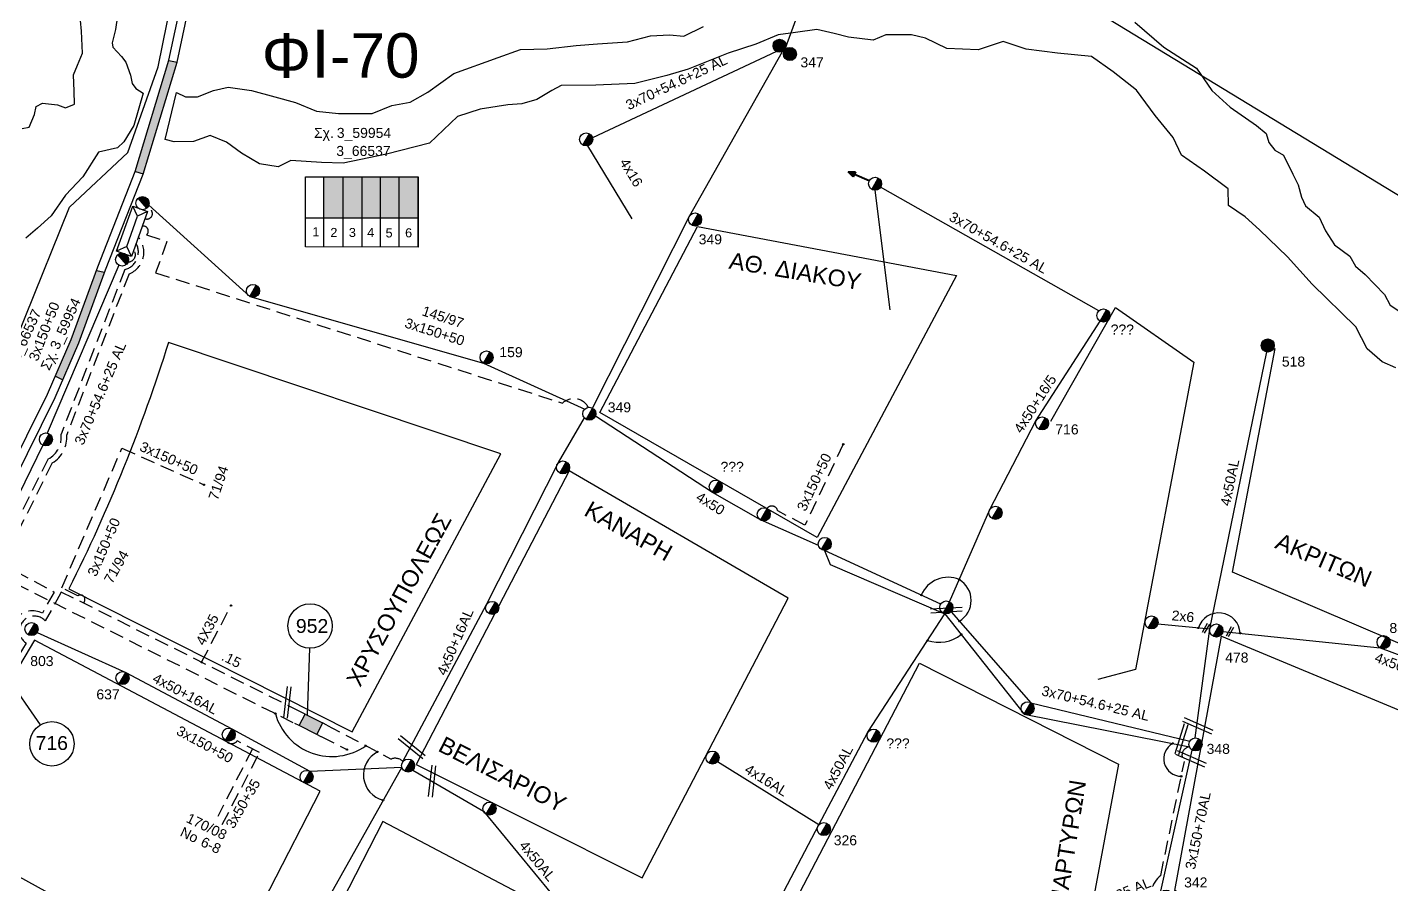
# Model space of a CAD drawing. Header units: millimetres. Extents: x 1421 to 7616, y 908 to 2861.
# Drawn here: x 7009.7 to 7255.4, y 2014.8 to 2169.3 of the extents above; entities that cross this region are included whole.
import ezdxf
from ezdxf.enums import TextEntityAlignment as Align
from ezdxf.lldxf.tags import DXFTag

# ---------------------------------------------------------------- set-up
doc = ezdxf.new("R2010")
doc.units = ezdxf.units.MM
doc.linetypes.add('DASHED', pattern=[19.05, 12.7, -6.35])
for name, color, linetype, lineweight in [('2x6', 7, 'SYN_LINE', 30), ('3x150+50', 7, 'Continuous', 30), ('3x150+50 XLPE', 7, 'SYN_LINE', 30), ('4x16', 7, 'Continuous', 30), ('4X35', 7, 'DASHED', 30), ('4x50+16_5', 7, 'Continuous', 30), ('Άγνωστα', 7, 'Continuous', 30), ('Γυμνά εναέρια ΧΤ (3Φ)   4x16AL', 7, 'Continuous', 30), ('Γυμνά εναέρια ΧΤ (3Φ) 4x50AL', 7, 'Continuous', 30), ('Γυμνά εναέρια ΧΤ και ΦΟΠ (3Φ)   4x50+16AL', 7, 'Continuous', 30), ('Καλωδια Χ.Τ. 3x50+35', 7, 'Continuous', 30), ('Καλώδια ΧΤ   3x150+70AL', 7, 'DASHED', 30), ('Καλώδια ΧΤ   3x150AL+50CU', 7, 'DASHED', 30), ('Συνεστραμμένα ΧΤ   3x70+54.6+25 AL', 7, 'SYN_LINE', 30), ('Υπόγεια Καλώδια Δικτύου ΧΤ   .15', 7, 'DASHED', 30)]:
    doc.layers.add(name, color=color, linetype=linetype, lineweight=lineweight)
for name, color, linetype in [('Link Box 4 Διευθύνσεων', 7, 'Continuous'), ('Pillar OTE', 7, 'Continuous'), ('TEXT ΚΑΛΩΔΙΩΝ', 7, 'Continuous'), ('ΑΓΝΩΣΤΟ ΕΝΑΕΡΙΟ ΚΑΛΩΔΙΟ', 7, 'Continuous'), ('ΑΓΝΩΣΤΟ ΥΠΟΓΕΙΟ ΚΑΛΩΔΙΟ', 7, 'DASHED'), ('Επίτονοι', 7, 'Continuous'), ('Μηχανική τομή', 7, 'Continuous'), ('Στύλος Ξύλινος', 7, 'Continuous'), ('Στύλος Ξύλινος @ 1', 7, 'Continuous'), ('Στύλος ΦΜ', 7, 'Continuous'), ('Στύλος ΦΜ @ 1', 7, 'Continuous'), ('Συνδέσεις', 7, 'Continuous'), ('Τομή', 7, 'Continuous'), ('Υποσταθμός εναέριος 2 στύλων', 7, 'Continuous'), ('Υποσταθμός πόλεως', 7, 'Continuous'), ('Υπόβαθρο ΔΕΗ', 7, 'Continuous'), ('ΦΥΣΙΚΟ ΑΕΡΙΟ', 7, 'NATURAL_GAS_SUPPLY')]:
    doc.layers.add(name, color=color, linetype=linetype)
doc.styles.add('arial', font='ARIAL.TTF')
doc.styles.get("Standard").update_dxf_attribs({"font": 'ARIAL.TTF', "height": 1.8})
tags = doc.linetypes.add('NATURAL_GAS_SUPPLY', pattern='A,12.7,-5.08,["ΦΑ",Standard,S=2.54,R=0,X=-2.54,Y=-1.27],-5.08', length=22.86).pattern_tags.tags
tags[6] = DXFTag(74, 10)
doc.linetypes.add('PRANES_1r', pattern='A,0.5,[137,SPECLINE.shx,S=1,R=180,X=0,Y=0],0.5', length=1)
doc.linetypes.add('SYN_LINE', pattern='A,0.5,-0.0001,["/\\/\\/\\/",Standard,S=0.1,R=0,X=0,Y=-0.05],-0.25', length=0.7501)

# ---------------------------------------------------------------- blocks, each defined once
blk = doc.blocks.new('ΥΠΑΡΧΩΝ ΤΣΙΜΕΝΤΕΝΙΟΣ ΣΤΥΛΟΣ')
at = {"layer": 'Στύλος ΦΜ'}
blk.add_hatch(color=7, dxfattribs=at).paths.add_polyline_path([(-1.29, -2.28, 0.574793), (2.62, 0, 0.268822), (1.3, 2.27)])
at = {"layer": 'Στύλος ΦΜ', "color": 7}
blk.add_line((-1.29, -2.28), (1.3, 2.27), dxfattribs=at)
blk.add_circle((0, 0), 2.62, dxfattribs=at)
at = {"layer": 'Στύλος ΦΜ', "flags": 4}
for tag, p in [('ΑΡΙΘΜΟΣ', (-4.68, 8.05)), ('ΤΥΠΟΣ', (-4.91, 3.03))]:
    blk.add_attdef(tag, p, '', height=4, dxfattribs=at)
blk = doc.blocks.new('ΥΠΑΡΧΩΝ ΞΥΛΙΝΟΣ ΣΤΥΛΟΣ')
at = {"layer": 'Στύλος Ξύλινος'}
h = blk.add_hatch(color=7, dxfattribs=at)
h.paths.add_polyline_path([(-2.62, 0, 0.270008), (-1.29, -2.28), (1.3, 2.27, 0.576266)])
h.paths.add_polyline_path([(-1.29, -2.28, 0.574793), (2.62, 0, 0.268822), (1.3, 2.27)])
at = {"layer": 'Στύλος Ξύλινος', "color": 7}
blk.add_line((-1.29, -2.28), (1.3, 2.27), dxfattribs=at)
blk.add_circle((0, 0), 2.62, dxfattribs=at)
at = {"layer": 'Στύλος Ξύλινος', "color": 1, "flags": 4}
for tag, p in [('ΑΡΙΘΜΟΣ', (-4.91, 8.6)), ('ΤΥΠΟΣ', (-4.85, 3.39))]:
    blk.add_attdef(tag, p, '', height=4, dxfattribs=at)
blk = doc.blocks.new('ΕΠΙΤΟΝΟΣ')
at = {"layer": 'Επίτονοι', "lineweight": 40, "ltscale": 40}
blk.add_hatch(color=256, dxfattribs=at).paths.add_polyline_path([(-1.13, 6.47), (0, 9.1), (1.13, 6.47)])
for p, q in [((-1.13, 6.47), (0, 9.1)), ((1.13, 6.47), (-1.13, 6.47)), ((-1.13, 6.47), (0, 6.47)), ((0, 9.1), (1.13, 6.47)), ((0, 6.47), (0, 0))]:
    blk.add_line(p, q, dxfattribs=at)
blk = doc.blocks.new('ΥΠΟΣΤΑΘΜΟΣ ΕΝΑΕΡΙΟΣ ΕΠΙ 2 ΣΤΥΛΩΝ')
at = {"layer": 'Υποσταθμός εναέριος 2 στύλων', "linetype": 'Continuous'}
for points in [[(-11.97, -2.11, 0.574793), (-8.45, -0.07, 0.268822), (-9.64, 1.98)], [(9.68, -2.15, 0.574793), (13.19, -0.1, 0.268822), (12.01, 1.95)]]:
    blk.add_hatch(color=256, dxfattribs=at).paths.add_polyline_path(points)
for p, q in [((-11.97, -2.11), (-9.64, 1.98)), ((9.68, -2.15), (12.01, 1.95))]:
    blk.add_line(p, q, dxfattribs=at)
for centre in [(-10.81, -0.07), (10.84, -0.1)]:
    blk.add_circle(centre, 2.36, dxfattribs=at)
at = {"layer": 'Υποσταθμός πόλεως', "linetype": 'Continuous', "ltscale": 40}
blk.add_lwpolyline([(-8.57, 2.82), (8.57, 2.82), (8.57, -2.82), (-8.57, -2.82)], close=True, dxfattribs=at)
for points in [[(-5.75, 0), (-8.57, 2.82)], [(-8.57, -2.82), (-5.75, 0)], [(-5.75, 0), (5.75, 0)], [(5.75, 0), (8.57, 2.82)], [(8.57, -2.82), (5.75, 0)]]:
    blk.add_lwpolyline(points, dxfattribs=at)
at = {"layer": 'Υποσταθμός εναέριος 2 στύλων', "ltscale": 40, "flags": 1}
for tag, p in [('ΜΕΤΑΣΧΗΜΑΤΙΣΜΟΣ', (14.09, 2.51)), ('ΙΣΧΥΣ', (14.07, -0.28)), ('ΑΡΙΘΜΟΣ', (14.19, -3))]:
    blk.add_attdef(tag, p, '', height=1.8, dxfattribs=at)
blk = doc.blocks.new('LINK BOX 4 ΑΝΑΧΩΡΗΣΕΩΝ')
at = {"layer": 'Link Box 4 Διευθύνσεων', "ltscale": 40}
blk.add_hatch(color=256, dxfattribs=at).paths.add_polyline_path([(-3.54, 0), (-3.54, -4.67), (3.54, -4.67), (3.54, 0)])
for p, q in [((-3.54, 0), (-5.33, 0)), ((5.33, 0), (3.54, 0)), ((-3.54, -4.67), (-5.33, -4.67)), ((5.33, -4.67), (3.54, -4.67))]:
    blk.add_line(p, q, dxfattribs=at)
blk.add_lwpolyline([(-3.54, -4.67), (-3.54, 0), (3.54, 0), (3.54, -4.67)], close=True, dxfattribs=at)
blk = doc.blocks.new('_ΣΥΝΔΕΣΗ')
at = {"layer": 'Συνδέσεις', "linetype": 'SYN_LINE', "ltscale": 40}
blk.add_hatch(color=256, dxfattribs=at).paths.add_polyline_path([(0.5, -0.01, 1), (-0.5, -0.01, 1)])
at = {"layer": 'Συνδέσεις'}
blk.add_circle((0, -0.01), 0.5, dxfattribs=at)
blk = doc.blocks.new('ΤΟΜΗ')
at = {"layer": 'Τομή', "ltscale": 40}
for p, q in [((11.33, -0.65), (-11.4, -0.65)), ((11.33, -3.42), (-11.4, -3.42))]:
    blk.add_line(p, q, dxfattribs=at)
blk = doc.blocks.new('ΜΗΧΑΝΙΚΗ ΤΟΜΗ')
at = {"layer": 'Μηχανική τομή', "ltscale": 40}
for p, q in [((-3.79, 1.21), (3.79, 1.21)), ((3.79, -0.34), (-3.79, -0.34))]:
    blk.add_line(p, q, dxfattribs=at)

msp = doc.modelspace()

# ---------------------------------------------------------------- hatches: boundary and pattern name
at = {"layer": 'Καλώδια ΧΤ   3x150AL+50CU', "linetype": 'DASHED', "lineweight": -3, "ltscale": 0.2}
h = msp.add_hatch(color=30, dxfattribs=at)
h.dxf.hatch_style = 1
h.paths.add_polyline_path([(7066.53, 2142.33), (7063.09, 2142.33), (7063.09, 2134.97), (7066.53, 2134.97)])
h = msp.add_hatch(color=2, dxfattribs=at)
h.dxf.hatch_style = 1
h.paths.add_polyline_path([(7066.53, 2134.97), (7069.97, 2134.96), (7069.97, 2142.33), (7066.53, 2142.33)])
h = msp.add_hatch(color=27, dxfattribs=at)
h.dxf.hatch_style = 1
h.paths.add_polyline_path([(7073.27, 2142.33), (7069.97, 2142.33), (7069.97, 2134.96), (7073.27, 2134.96)])
h = msp.add_hatch(color=133, dxfattribs=at)
h.dxf.hatch_style = 1
h.paths.add_polyline_path([(7073.27, 2134.96), (7076.66, 2134.96), (7076.66, 2142.33), (7073.27, 2142.33)])
h = msp.add_hatch(color=151, dxfattribs=at)
h.dxf.hatch_style = 1
h.paths.add_polyline_path([(7076.66, 2134.96), (7080.05, 2134.95), (7080.05, 2142.33), (7076.66, 2142.33)])
at = {"layer": 'Υπόβαθρο ΔΕΗ', "linetype": 'Continuous', "lineweight": -3, "ltscale": 0.1}
h = msp.add_hatch(color=256, dxfattribs=at)
h.dxf.hatch_style = 1
h.paths.add_polyline_path([(6971.33, 2017.69), (6970.04, 2018.46), (6959.28, 2000.71), (6959.2, 2000.58), (6960.43, 1999.73), (6960.55, 1999.91)])
h.paths.add_polyline_path([(6989.81, 2052.32), (6988.37, 2052.79), (6979.59, 2035.13), (6979.55, 2035.05), (6980.91, 2034.42), (6980.92, 2034.43)])
h.paths.add_polyline_path([(7007.22, 2087.47), (7007.65, 2088.33), (7006.29, 2088.96), (7005.88, 2088.13), (6997.38, 2071.08), (6997.21, 2070.73), (6998.57, 2070.11), (6998.73, 2070.42)])
h.paths.add_polyline_path([(7023.6, 2125.14), (7022.13, 2125.47), (7017.55, 2112.99), (7014.74, 2106.44), (7016.08, 2105.76), (7018.94, 2112.43)])
h.paths.add_polyline_path([(7036.63, 2163), (7036.63, 2163), (7035.15, 2163.3), (7029.13, 2143.3), (7030.56, 2142.85)])

# ---------------------------------------------------------------- linework, layer by layer
at = {"layer": '2x6', "color": 173, "lineweight": -3, "ltscale": 0.1}
msp.add_lwpolyline([(7213.27, 2061.77), (7222.65, 2060.86)], dxfattribs=at)
at = {"layer": '3x150+50', "color": 133, "linetype": 'DASHED', "lineweight": -3, "ltscale": 0.2}
for points in [[(7030.36, 2133.41, -0.806365), (7031.15, 2131.89), (7034.81, 2130.67), (7032.78, 2125.05), (7106.05, 2101.55, -0.491819), (7110.7, 2100.81, 8.078155)], [(7156.6, 2094.15), (7149.7, 2079.56), (7144.8, 2082.14, 0.676041), (7142.89, 2082.55, 2.631082)]]:
    msp.add_lwpolyline(points, format="xyb", dxfattribs=at)
at = {"layer": '3x150+50', "color": 151, "linetype": 'DASHED', "lineweight": -3, "ltscale": 0.2}
msp.add_lwpolyline([(7029.67, 2131.49, -0.513063), (7027.99, 2124.83), (7016.77, 2095.83, -0.288091), (7014.17, 2090.77), (7004.14, 2070.74), (7057.83, 2043.86)], format="xyb", dxfattribs=at)
at = {"layer": '3x150+50', "color": 27, "linetype": 'DASHED', "lineweight": -3, "ltscale": 0.2}
msp.add_lwpolyline([(7019.76, 2065.53, 0.963213), (7018.78, 2066.83), (7015.89, 2068.3), (7026.72, 2093.43), (7041.48, 2086.86)], format="xyb", dxfattribs=at)
at = {"layer": '3x150+50', "color": 7, "linetype": 'DASHED', "lineweight": -3, "ltscale": 0.2}
msp.add_lwpolyline([(7051.5, 2038.59), (7047.48, 2040.68, -0.507472), (7045.36, 2040.8)], format="xyb", dxfattribs=at)
at = {"layer": '3x150+50', "color": 30, "linetype": 'DASHED', "lineweight": -3, "ltscale": 0.2}
msp.add_arc((7031.22, 2135.71), 0.983, 248.6201, 91.7795, dxfattribs=at)
at = {"layer": '3x150+50 XLPE', "color": 27, "linetype": 'DASHED', "lineweight": -3, "ltscale": 0.2}
msp.add_lwpolyline([(7029.26, 2130.34, -0.493513), (7027.23, 2125.63), (7015.75, 2095.96, -0.319507), (7013.42, 2091.49), (7004.2, 2073.08), (7014.53, 2067.52), (7012.38, 2063.73, 0.67207), (7006.72, 2058.47, -0.446721)], format="xyb", dxfattribs=at)
at = {"layer": '3x150+50 XLPE', "color": 2, "linetype": 'DASHED', "lineweight": -3, "ltscale": 0.2}
msp.add_lwpolyline([(7027.85, 2127.01, 0.63899), (7028.83, 2129.14, -1.972112)], format="xyb", dxfattribs=at)
at = {"layer": '4x16', "color": 30, "linetype": 'SYN_LINE', "lineweight": -3, "ltscale": 16}
msp.add_lwpolyline([(7110.55, 2147.92), (7118.51, 2134.76)], dxfattribs=at)
at = {"layer": '4X35', "color": 27, "lineweight": -3, "ltscale": 0.2}
msp.add_lwpolyline([(7041.04, 2054.88), (7046.36, 2065.08)], dxfattribs=at)
at = {"layer": '4x50+16_5', "color": 133, "lineweight": -3, "ltscale": 0.1}
msp.add_lwpolyline([(7175.76, 2065.76), (7183.01, 2082.37), (7191.32, 2098.34), (7202.88, 2116.32)], dxfattribs=at)
at = {"layer": 'Pillar OTE', "lineweight": -3, "ltscale": 40}
for points in [[(7059.77, 2129.69), (7059.77, 2142.33), (7080.05, 2142.33), (7080.05, 2129.67), (7059.77, 2129.69)], [(7063.09, 2129.69), (7063.09, 2142.33)], [(7066.53, 2129.69), (7066.53, 2142.33)], [(7069.97, 2129.68), (7069.97, 2142.33)], [(7073.27, 2129.68), (7073.27, 2142.33)], [(7076.66, 2129.68), (7076.66, 2142.33)], [(7080.05, 2129.67), (7080.05, 2142.33)], [(7059.77, 2134.97), (7080.05, 2134.95)]]:
    msp.add_lwpolyline(points, dxfattribs=at)
at = {"layer": 'ΑΓΝΩΣΤΟ ΕΝΑΕΡΙΟ ΚΑΛΩΔΙΟ', "color": 30, "lineweight": -3, "ltscale": 0.1}
msp.add_lwpolyline([(7031.54, 2137.22), (7049.73, 2120.75), (7091.8, 2108.77), (7110.06, 2100.49)], dxfattribs=at)
at = {"layer": 'ΑΓΝΩΣΤΟ ΕΝΑΕΡΙΟ ΚΑΛΩΔΙΟ', "color": 151, "lineweight": -3, "ltscale": 0.1}
msp.add_lwpolyline([(7077.1, 2035.99), (7062.32, 2009.54), (7053.99, 1990.42)], dxfattribs=at)
at = {"layer": 'ΑΓΝΩΣΤΟ ΥΠΟΓΕΙΟ ΚΑΛΩΔΙΟ', "color": 151, "lineweight": -3, "ltscale": 0.2}
msp.add_lwpolyline([(7063.64, 2043.54), (7075.18, 2037.4, -0.323066), (7077.32, 2036.96, 1.961235)], format="xyb", dxfattribs=at)
at = {"layer": 'ΑΓΝΩΣΤΟ ΥΠΟΓΕΙΟ ΚΑΛΩΔΙΟ', "color": 7, "lineweight": -3, "ltscale": 0.2}
msp.add_lwpolyline([(7062.59, 2041.46), (7067.23, 2039.14)], dxfattribs=at)
at = {"layer": 'Γυμνά εναέρια ΧΤ (3Φ)   4x16AL', "color": 6, "lineweight": -3, "ltscale": 0.1}
msp.add_lwpolyline([(7152.24, 2025.59), (7133.99, 2036.95)], dxfattribs=at)
at = {"layer": 'Γυμνά εναέρια ΧΤ (3Φ) 4x50AL', "color": 6, "lineweight": -3, "ltscale": 0.1}
for points in [[(7146.29, 2165.69), (7156, 2192.32), (7165.46, 2218.31), (7169.17, 2229.52), (7175.09, 2271.38)], [(7137.27, 1994.3), (7144.68, 2011.28), (7152.24, 2025.59), (7161.06, 2042.25), (7174.9, 2063.59)]]:
    msp.add_lwpolyline(points, dxfattribs=at)
at = {"layer": 'Γυμνά εναέρια ΧΤ (3Φ) 4x50AL', "color": 173, "lineweight": -3, "ltscale": 0.1}
msp.add_lwpolyline([(7220.01, 2041.24), (7222.65, 2060.86), (7232.87, 2110.78)], dxfattribs=at)
at = {"layer": 'Γυμνά εναέρια ΧΤ (3Φ) 4x50AL', "color": 133, "lineweight": -3, "ltscale": 0.1}
msp.add_lwpolyline([(7152.14, 2075.92), (7141.72, 2080.5), (7133.07, 2085.48), (7111.98, 2099.22)], dxfattribs=at)
at = {"layer": 'Γυμνά εναέρια ΧΤ (3Φ) 4x50AL', "color": 5, "lineweight": -3, "ltscale": 0.1}
msp.add_lwpolyline([(7213.58, 2012.55), (7219.46, 2039.03)], dxfattribs=at)
at = {"layer": 'Γυμνά εναέρια ΧΤ (3Φ) 4x50AL', "color": 62, "lineweight": -3, "ltscale": 0.1}
msp.add_lwpolyline([(7079.12, 2035.45), (7091.8, 2028.06), (7104.08, 2013.16), (7135.85, 1994.11)], dxfattribs=at)
at = {"layer": 'Γυμνά εναέρια ΧΤ και ΦΟΠ (3Φ)   4x50+16AL', "color": 30, "lineweight": -3, "ltscale": 0.1}
for points in [[(7111.47, 2100.67), (7128.93, 2135.27), (7145.68, 2164.9)], [(7077.32, 2036.96), (7092.37, 2065.28), (7105.32, 2090.83), (7109.99, 2098.89)]]:
    msp.add_lwpolyline(points, dxfattribs=at)
at = {"layer": 'Γυμνά εναέρια ΧΤ και ΦΟΠ (3Φ)   4x50+16AL', "color": 133, "lineweight": -3, "ltscale": 0.1}
msp.add_lwpolyline([(7153.25, 2075.02), (7154.27, 2072.5), (7174.59, 2063.72)], dxfattribs=at)
at = {"layer": 'Γυμνά εναέρια ΧΤ και ΦΟΠ (3Φ)   4x50+16AL', "color": 6, "lineweight": -3, "ltscale": 0.1}
msp.add_lwpolyline([(7174.9, 2063.59), (7189.21, 2045.53), (7218.94, 2039.63)], dxfattribs=at)
at = {"layer": 'Γυμνά εναέρια ΧΤ και ΦΟΠ (3Φ)   4x50+16AL', "color": 2, "lineweight": -3, "ltscale": 0.1}
msp.add_lwpolyline([(7011.43, 2060.22), (7027.4, 2053.04), (7046.52, 2042.85), (7060.56, 2035.23), (7077.1, 2035.99)], dxfattribs=at)
at = {"layer": 'Γυμνά εναέρια ΧΤ και ΦΟΠ (3Φ)   4x50+16AL', "color": 173, "lineweight": -3, "ltscale": 0.1}
msp.add_lwpolyline([(7224.97, 2060.43), (7253.33, 2057.46), (7278.05, 2048.27)], dxfattribs=at)
at = {"layer": 'Καλωδια Χ.Τ. 3x50+35', "color": 7, "linetype": 'DASHED', "lineweight": -3, "ltscale": 0.2}
for points in [[(7050.2, 2039.26), (7043.97, 2027.1)], [(7044.77, 2025.62), (7051.5, 2038.59)]]:
    msp.add_lwpolyline(points, dxfattribs=at)
at = {"layer": 'Καλώδια ΧΤ   3x150+70AL', "color": 6, "lineweight": -3, "ltscale": 0.2}
msp.add_lwpolyline([(7191.25, 1941.84, 0.733333), (7193.46, 1942.98), (7195.34, 1946.73), (7202.72, 1946.8), (7204.43, 1956.13, -0.745395), (7203.58, 1962.82), (7212.49, 2010.58, -0.350033), (7213.79, 2016.47), (7218.04, 2037, -0.604894), (7218.94, 2039.63, -0.54789)], format="xyb", dxfattribs=at)
at = {"layer": 'Συνεστραμμένα ΧΤ   3x70+54.6+25 AL', "color": 30, "linetype": 'SYN_LINE', "lineweight": -3, "ltscale": 15}
msp.add_lwpolyline([(7144.56, 2164.93), (7111.46, 2149.33)], dxfattribs=at)
at = {"layer": 'Συνεστραμμένα ΧΤ   3x70+54.6+25 AL', "color": 133, "linetype": 'SYN_LINE', "lineweight": -3, "ltscale": 15}
for points in [[(7202.64, 2118.18), (7163.32, 2140.44)], [(7162.3, 2139.92), (7164.98, 2118.34)], [(7174.17, 2065.36), (7153.25, 2075.02)], [(7176.05, 2063.95), (7190.38, 2047.58), (7219.03, 2040.66)]]:
    msp.add_lwpolyline(points, dxfattribs=at)
at = {"layer": 'Συνεστραμμένα ΧΤ   3x70+54.6+25 AL', "color": 2, "lineweight": -3, "ltscale": 15}
for points in [[(7026.16, 2126.39), (7013.25, 2096.17)], [(7012.45, 2093.99), (6999.47, 2067.33)]]:
    msp.add_lwpolyline(points, dxfattribs=at)
at = {"layer": 'Υπόβαθρο ΔΕΗ', "lineweight": -3, "ltscale": 0.1}
for points in [[(7326.66, 2194.35), (7299.15, 2204.02), (7289.14, 2177.51), (7271.18, 2183.93), (7215.53, 2204.64), (7168.79, 2221.33), (7153.21, 2177.31), (7166.61, 2171.48), (7200.25, 2173.35), (7296.75, 2114.57)], [(7194, 2098.28), (7205.61, 2118.81), (7219.77, 2108.95), (7209.27, 2053.53), (7202.46, 2051.75)], [(7226.71, 2071.07), (7234.37, 2111.41)], [(7263.69, 2097.94), (7288.92, 2081.98), (7278.42, 2049), (7226.71, 2071.07)]]:
    msp.add_lwpolyline(points, dxfattribs=at)
at = {"layer": 'Υπόβαθρο ΔΕΗ', "linetype": 'Continuous', "lineweight": -3, "ltscale": 0.1}
for points in [[(7005.88, 2088.13), (7013.33, 2103.18), (7017.55, 2112.99), (7022.36, 2126.09), (7029.12, 2143.29), (7035.18, 2163.37), (7039.53, 2183.74)], [(7007.22, 2087.47), (7014.7, 2102.55), (7018.94, 2112.43), (7023.76, 2125.56), (7030.54, 2142.79), (7036.63, 2163), (7040.99, 2183.4)], [(7035.15, 2163.3), (7036.63, 2163)], [(7029.13, 2143.3), (7030.56, 2142.85)], [(7022.13, 2125.47), (7023.6, 2125.14)], [(7014.74, 2106.44), (7016.08, 2105.76)]]:
    msp.add_lwpolyline(points, dxfattribs=at)
at = {"layer": 'Υπόβαθρο ΔΕΗ', "linetype": 'PRANES_1r', "lineweight": -3, "ltscale": 0.5}
for points in [[(7008.76, 2151.05), (7010, 2151.26), (7010.94, 2153.54), (7011.25, 2154.99), (7012.39, 2155.61), (7015.08, 2155.3), (7016.54, 2154.78), (7018.2, 2155.4), (7018.09, 2157.79), (7018, 2160.73), (7018.73, 2162.48), (7019.6, 2164.59), (7019.46, 2168.59), (7018.51, 2178.26)], [(7025.94, 2171.33), (7025.53, 2168.9), (7024.95, 2166.47), (7025.07, 2165.67), (7026.63, 2163.99), (7027.44, 2163.01), (7028.25, 2160.64), (7028.54, 2159.13), (7029.23, 2158.27), (7030.52, 2157.39), (7028.84, 2151.56), (7027.08, 2148.64), (7025.92, 2147.54), (7022.48, 2146.79), (7019.68, 2142.34), (7016.57, 2139.02), (7013.98, 2135.29), (7011.49, 2133.11), (7009.41, 2131.25)], [(7209.13, 2170.19), (7214.34, 2165.68), (7220.2, 2161.9), (7222.97, 2157.86), (7226.27, 2154.9), (7231.04, 2151.55), (7232.79, 2150.14), (7233.26, 2148.53), (7234.35, 2147.16), (7235.91, 2146.21), (7237.57, 2142.84), (7238.51, 2140.91), (7239.13, 2138.64), (7239.88, 2137.13), (7242.3, 2135.09), (7243.43, 2132.59), (7245.1, 2130.06), (7247.85, 2128.05), (7248.86, 2126.25), (7250.61, 2124.71), (7254.06, 2121.14), (7255.08, 2119.19), (7257.2, 2117.83)], [(7256.1, 2107.94), (7253.65, 2109), (7250.93, 2111.33), (7248.92, 2115.33), (7241.06, 2122.97), (7236.59, 2127.91), (7231.56, 2132.77), (7228.97, 2135.13), (7225.99, 2137.17), (7225.91, 2140.15), (7221.67, 2143.36), (7217.52, 2146.26), (7216.04, 2149.4), (7212.81, 2153.4), (7209.41, 2157.93), (7205.23, 2161.25), (7201.3, 2164.03), (7195.2, 2164.64), (7189.53, 2165.34), (7185.43, 2166.74), (7180.92, 2165.22), (7175.25, 2165.48), (7171.41, 2167.31), (7168.88, 2167.92), (7164.26, 2167.92), (7162.02, 2166.96), (7157.56, 2167.51), (7154.95, 2168.13), (7151.86, 2168.88), (7148.01, 2168.34), (7144.86, 2167.92), (7140.87, 2166.21), (7135.86, 2164.63), (7128.7, 2161.74), (7124.85, 2160.58), (7119.09, 2159.14), (7112.08, 2158.86), (7105.84, 2158.79), (7104.13, 2157.91), (7101.45, 2156.24), (7098.73, 2155.47), (7096.22, 2155.32), (7091.21, 2154.52), (7087.16, 2153.22), (7082.13, 2148.42), (7074.35, 2146.44), (7066.57, 2144.77), (7062.63, 2144.91), (7057.14, 2145.29), (7054.86, 2144.15), (7051.5, 2144.68), (7048.22, 2146.59), (7045.55, 2148.57), (7042.58, 2149.79), (7039.6, 2148.72), (7036.09, 2148.65), (7034.49, 2149.03), (7036.54, 2157.53)], [(7036.54, 2157.53), (7038.15, 2156.77), (7040.34, 2156.74), (7043.18, 2157.89), (7045.85, 2158.46), (7050.02, 2157.9), (7054.27, 2156.72), (7057.99, 2155.7), (7061.78, 2154.18), (7065.69, 2153.76), (7071.8, 2153.73), (7075.34, 2155.21), (7078.63, 2155.78), (7081.83, 2157.59), (7086.51, 2160.93), (7094.46, 2163.86), (7098.49, 2165.3), (7103.3, 2165.42), (7108.49, 2166.02), (7112.33, 2166.32), (7117.74, 2166.68), (7121.89, 2167.76), (7125.31, 2167.94), (7127.89, 2167.7), (7131.44, 2169.44)]]:
    msp.add_lwpolyline(points, dxfattribs=at)
at = {"layer": 'Υπόβαθρο ΔΕΗ', "lineweight": -3, "ltscale": 0.1}
for points in [[(7112.78, 2099.88), (7130.36, 2133.41), (7177.02, 2124.57), (7151.94, 2077.36)], [(7120.37, 2016.05), (7146.7, 2066.41), (7107.25, 2089.37), (7079.71, 2036.45)], [(7216.33, 2013.74), (7224.73, 2059.54), (7275.2, 2038.55), (7260.73, 1989.65), (7258.04, 1989.16)], [(7044.27, 1996.29), (7062.44, 2031.66), (7010.99, 2058.85), (6991.2, 2025.55)], [(7143.04, 2002.33), (7170.34, 2054.68), (7206.16, 2036.49), (7195.43, 1978.92), (7191.16, 1977.52)], [(7096.27, 1967.69), (7114.82, 2004.5), (7073.7, 2026.16), (7055.35, 1990.29)]]:
    msp.add_lwpolyline(points, close=True, dxfattribs=at)
msp.add_lwpolyline([(7068.19, 2042.31), (7094.92, 2092.39), (7035.08, 2112.48, -0.040236), (7017.17, 2068.09), (7068.19, 2042.31)], format="xyb", dxfattribs=at)
at = {"layer": 'Υπόβαθρο ΔΕΗ', "lineweight": -3}
for points in [[(7060.13, 2045.31), (7060.53, 2057.41)], [(7005.91, 2052.37), (7012.01, 2043.56)]]:
    msp.add_lwpolyline(points, dxfattribs=at)
for centre in [(7060.6, 2061.41), (7014.1, 2040.16)]:
    msp.add_circle(centre, 4, dxfattribs=at)
for centre, radius, start, end in [((7175.46, 2065), 5.18, 66.761, 157.5748), ((7175.3, 2066.01), 4.35, 300.6823, 59.514), ((7224.24, 2059.89), 3.86, 3.1058, 162.3355), ((7173.81, 2064.94), 6.48, 251.7963, 308.603), ((7064.51, 2048.44), 10.56, 195.5659, 305.3518), ((7217.48, 2037.48), 3.16, 119.3831, 270.1575), ((7074.88, 2034.55), 4.68, 117.4132, 256.03)]:
    msp.add_arc(centre, radius, start, end, dxfattribs=at)
at = {"layer": 'Υπόβαθρο ΔΕΗ', "lineweight": -3, "ltscale": 0.1}
for points in [[(6995.78, 2307.06), (7006.68, 2251.51), (7009.82, 2231.97), (7010.47, 2221.57), (7010.04, 2209.23), (7006.68, 2192.49), (7001.47, 2176.14), (6996.58, 2160.7)], [(7002.82, 2159.95), (7014.29, 2195.19), (7017.88, 2212.71), (7018.14, 2229.65), (7016.02, 2245.19), (7013.66, 2256.06)]]:
    msp.add_spline(points, degree=3, dxfattribs=at)
at = {"layer": 'Υπόγεια Καλώδια Δικτύου ΧΤ   .15', "color": 27, "lineweight": -3, "ltscale": 0.2}
msp.add_lwpolyline([(7015.79, 2067.52), (7012.91, 2062.3, 1.143921), (7009.49, 2058.29), (7007.57, 2055.16)], format="xyb", dxfattribs=at)
msp.add_lwpolyline([(7058.88, 2045.94), (7015.79, 2067.52)], dxfattribs=at)
at = {"layer": 'ΦΥΣΙΚΟ ΑΕΡΙΟ', "color": 85, "linetype": 'NATURAL_GAS_SUPPLY', "lineweight": -3}
msp.add_lwpolyline([(6957.83, 1847.1), (6894.08, 1934.22), (6902.13, 1942.28), (6914.13, 1956.11), (6928.76, 1972.5), (6936.98, 1981.64), (6972.96, 2042.3), (6993.25, 2077.39), (7017.28, 2136.87), (7027.79, 2146.71), (7033.22, 2162.16), (7046.23, 2226.14), (7068.31, 2277.74), (7091.24, 2318.78), (7129.64, 2356.05), (7174.19, 2392.48), (7190.52, 2418.73)], dxfattribs=at)

# ---------------------------------------------------------------- block references
at = {"layer": 'Link Box 4 Διευθύνσεων', "lineweight": -3, "xscale": 0.4999999999999998, "yscale": 0.4999999999999998, "zscale": 0.4999999999999998, "rotation": 333.1936706696119}
msp.add_blockref('LINK BOX 4 ΑΝΑΧΩΡΗΣΕΩΝ', (7061.26, 2044.74), dxfattribs=at)
at = {"layer": 'Επίτονοι', "lineweight": -3, "xscale": 0.449999999999818, "yscale": 0.449999999999818, "zscale": 0.449999999999818, "rotation": 66.85225747280171}
msp.add_blockref('ΕΠΙΤΟΝΟΣ', (7161.29, 2141.64), dxfattribs=at)
at = {"layer": 'Μηχανική τομή', "lineweight": -3, "xscale": 0.2499999999999677, "yscale": 0.2499999999999677, "zscale": 0.2499999999999677, "rotation": 240.552331582319}
for p in [(7221.82, 2061.06), (7226.14, 2060.43)]:
    msp.add_blockref('ΜΗΧΑΝΙΚΗ ΤΟΜΗ', p, dxfattribs=at)
at = {"layer": 'Στύλος Ξύλινος @ 1', "lineweight": -3, "ltscale": 40, "xscale": 0.4499999999998181, "yscale": 0.4499999999998181, "zscale": 0.4499999999998181}
msp.add_blockref('ΥΠΑΡΧΩΝ ΞΥΛΙΝΟΣ ΣΤΥΛΟΣ', (7145.14, 2165.95), dxfattribs=at)
at = {"layer": 'Στύλος Ξύλινος @ 1', "lineweight": -3, "ltscale": 40}
ref = msp.add_blockref('ΥΠΑΡΧΩΝ ΞΥΛΙΝΟΣ ΣΤΥΛΟΣ', (7147.01, 2164.46), dxfattribs=dict(at, xscale=0.4499999999998181, yscale=0.4499999999998181, zscale=0.4499999999998181))
ref.add_attrib('ΑΡΙΘΜΟΣ', '347', (7148.9, 2162.06), dxfattribs={"layer": 'Στύλος Ξύλινος', "height": 1.8, "flags": 4})
ref = msp.add_blockref('ΥΠΑΡΧΩΝ ΞΥΛΙΝΟΣ ΣΤΥΛΟΣ', (7233.05, 2111.94), dxfattribs=dict(at, xscale=0.4499999999998181, yscale=0.4499999999998181, zscale=0.4499999999998181))
ref.add_attrib('ΑΡΙΘΜΟΣ', '518', (7235.6, 2108.14), dxfattribs={"layer": 'Στύλος Ξύλινος', "height": 1.8, "flags": 4})
at = {"layer": 'Στύλος ΦΜ @ 1', "lineweight": -3, "ltscale": 40, "xscale": 0.4499999999998181, "yscale": 0.4499999999998181, "zscale": 0.4499999999998181}
for p in [(7110.31, 2149.07), (7162.34, 2141.09), (7050.31, 2121.77), (7106.14, 2089.98), (7142.3, 2081.52), (7184.03, 2081.79), (7153.28, 2076.19), (7093.38, 2064.66), (7175.17, 2064.74), (7212.13, 2062.04), (7189.8, 2046.56), (7045.94, 2041.83), (7078.25, 2036.24), (7133.07, 2037.68), (7059.97, 2034.2), (7092.9, 2028.49)]:
    msp.add_blockref('ΥΠΑΡΧΩΝ ΤΣΙΜΕΝΤΕΝΙΟΣ ΣΤΥΛΟΣ', p, dxfattribs=at)
at = {"layer": 'Στύλος ΦΜ @ 1', "lineweight": -3, "ltscale": 40}
ref = msp.add_blockref('ΥΠΑΡΧΩΝ ΤΣΙΜΕΝΤΕΝΙΟΣ ΣΤΥΛΟΣ', (7129.92, 2134.64), dxfattribs=dict(at, xscale=0.4499999999998181, yscale=0.4499999999998181, zscale=0.4499999999998181))
ref.add_attrib('ΤΥΠΟΣ', '349', (7130.58, 2130.17), dxfattribs={"layer": 'Στύλος ΦΜ', "height": 1.8, "flags": 4})
ref = msp.add_blockref('ΥΠΑΡΧΩΝ ΤΣΙΜΕΝΤΕΝΙΟΣ ΣΤΥΛΟΣ', (7203.46, 2117.34), dxfattribs=dict(at, xscale=0.4499999999998181, yscale=0.4499999999998181, zscale=0.4499999999998181))
ref.add_attrib('ΤΥΠΟΣ', '???', (7204.77, 2113.92), dxfattribs={"layer": 'Στύλος ΦΜ', "height": 1.8, "flags": 4})
ref = msp.add_blockref('ΥΠΑΡΧΩΝ ΤΣΙΜΕΝΤΕΝΙΟΣ ΣΤΥΛΟΣ', (7092.38, 2109.8), dxfattribs=dict(at, xscale=0.4499999999998181, yscale=0.4499999999998181, zscale=0.4499999999998181))
ref.add_attrib('ΤΥΠΟΣ', '159', (7094.68, 2109.84), dxfattribs={"layer": 'Στύλος ΦΜ', "height": 1.8, "flags": 4})
ref = msp.add_blockref('ΥΠΑΡΧΩΝ ΤΣΙΜΕΝΤΕΝΙΟΣ ΣΤΥΛΟΣ', (7110.88, 2099.65), dxfattribs=dict(at, xscale=0.4499999999998181, yscale=0.4499999999998181, zscale=0.4499999999998181))
ref.add_attrib('ΤΥΠΟΣ', '349', (7114.2, 2099.9), dxfattribs={"layer": 'Στύλος ΦΜ', "height": 1.8, "flags": 4})
ref = msp.add_blockref('ΥΠΑΡΧΩΝ ΤΣΙΜΕΝΤΕΝΙΟΣ ΣΤΥΛΟΣ', (7192.41, 2097.9), dxfattribs=dict(at, xscale=0.4499999999998181, yscale=0.4499999999998181, zscale=0.4499999999998181))
ref.add_attrib('ΤΥΠΟΣ', '716', (7194.8, 2095.92), dxfattribs={"layer": 'Στύλος ΦΜ', "height": 1.8, "flags": 4})
ref = msp.add_blockref('ΥΠΑΡΧΩΝ ΤΣΙΜΕΝΤΕΝΙΟΣ ΣΤΥΛΟΣ', (7013.03, 2095.01), dxfattribs=dict(at, xscale=0.4499999999998181, yscale=0.4499999999998181, zscale=0.4499999999998181))
ref.add_attrib('ΤΥΠΟΣ', '???', (7003.89, 2095.57), dxfattribs={"layer": 'Στύλος ΦΜ', "height": 1.8, "flags": 4})
ref = msp.add_blockref('ΥΠΑΡΧΩΝ ΤΣΙΜΕΝΤΕΝΙΟΣ ΣΤΥΛΟΣ', (7133.65, 2086.51), dxfattribs=dict(at, xscale=0.4499999999998181, yscale=0.4499999999998181, zscale=0.4499999999998181))
ref.add_attrib('ΤΥΠΟΣ', '???', (7134.51, 2089.18), dxfattribs={"layer": 'Στύλος ΦΜ', "height": 1.8, "flags": 4})
ref = msp.add_blockref('ΥΠΑΡΧΩΝ ΤΣΙΜΕΝΤΕΝΙΟΣ ΣΤΥΛΟΣ', (7010.43, 2060.84), dxfattribs=dict(at, xscale=0.4499999999998181, yscale=0.4499999999998181, zscale=0.4499999999998181))
ref.add_attrib('ΑΡΙΘΜΟΣ', '803', (7010.2, 2054.18), dxfattribs={"layer": 'Στύλος ΦΜ', "height": 1.8, "flags": 4})
ref = msp.add_blockref('ΥΠΑΡΧΩΝ ΤΣΙΜΕΝΤΕΝΙΟΣ ΣΤΥΛΟΣ', (7223.8, 2060.59), dxfattribs=dict(at, xscale=0.4499999999998181, yscale=0.4499999999998181, zscale=0.4499999999998181))
ref.add_attrib('ΑΡΙΘΜΟΣ', '478', (7225.39, 2054.81), dxfattribs={"layer": 'Στύλος ΦΜ', "height": 1.8, "flags": 4})
ref = msp.add_blockref('ΥΠΑΡΧΩΝ ΤΣΙΜΕΝΤΕΝΙΟΣ ΣΤΥΛΟΣ', (7253.91, 2058.49), dxfattribs=dict(at, xscale=0.4499999999998181, yscale=0.4499999999998181, zscale=0.4499999999998181))
ref.add_attrib('ΑΡΙΘΜΟΣ', '839', (7254.97, 2060.14), dxfattribs={"layer": 'Στύλος ΦΜ', "height": 1.8, "flags": 4})
ref = msp.add_blockref('ΥΠΑΡΧΩΝ ΤΣΙΜΕΝΤΕΝΙΟΣ ΣΤΥΛΟΣ', (7026.81, 2052.02), dxfattribs=dict(at, xscale=0.4499999999998181, yscale=0.4499999999998181, zscale=0.4499999999998181))
ref.add_attrib('ΑΡΙΘΜΟΣ', '637', (7022.11, 2048.18), dxfattribs={"layer": 'Στύλος ΦΜ', "height": 1.8, "flags": 4})
ref = msp.add_blockref('ΥΠΑΡΧΩΝ ΤΣΙΜΕΝΤΕΝΙΟΣ ΣΤΥΛΟΣ', (7162.07, 2041.64), dxfattribs=dict(at, xscale=0.4499999999998181, yscale=0.4499999999998181, zscale=0.4499999999998181))
ref.add_attrib('ΑΡΙΘΜΟΣ', '???', (7164.38, 2039.34), dxfattribs={"layer": 'Στύλος ΦΜ', "height": 1.8, "flags": 4})
ref = msp.add_blockref('ΥΠΑΡΧΩΝ ΤΣΙΜΕΝΤΕΝΙΟΣ ΣΤΥΛΟΣ', (7220.04, 2040.06), dxfattribs=dict(at, xscale=0.4499999999998181, yscale=0.4499999999998181, zscale=0.4499999999998181))
ref.add_attrib('ΑΡΙΘΜΟΣ', '348', (7222.05, 2038.36), dxfattribs={"layer": 'Στύλος ΦΜ', "height": 1.8, "flags": 4})
ref = msp.add_blockref('ΥΠΑΡΧΩΝ ΤΣΙΜΕΝΤΕΝΙΟΣ ΣΤΥΛΟΣ', (7153.11, 2024.8), dxfattribs=dict(at, xscale=0.4499999999998181, yscale=0.4499999999998181, zscale=0.4499999999998181))
ref.add_attrib('ΑΡΙΘΜΟΣ', '326', (7154.9, 2021.89), dxfattribs={"layer": 'Στύλος ΦΜ', "height": 1.8, "flags": 4})
ref = msp.add_blockref('ΥΠΑΡΧΩΝ ΤΣΙΜΕΝΤΕΝΙΟΣ ΣΤΥΛΟΣ', (7214.75, 2012.63), dxfattribs=dict(at, xscale=0.4499999999998181, yscale=0.4499999999998181, zscale=0.4499999999998181))
ref.add_attrib('ΑΡΙΘΜΟΣ', '342', (7218, 2014.29), dxfattribs={"layer": 'Στύλος ΦΜ', "height": 1.8, "flags": 4})
at = {"layer": 'Συνδέσεις', "lineweight": -3, "xscale": 0.25, "yscale": 0.25, "zscale": 0.25}
for p in [(7156.6, 2094.15), (7041.48, 2086.86), (7046.36, 2065.08), (7041.04, 2054.88), (7054.34, 2045.61), (7070.62, 2039.83), (7067.23, 2039.14), (7072.73, 2038.71), (7073.75, 2030.01)]:
    msp.add_blockref('_ΣΥΝΔΕΣΗ', p, dxfattribs=at)
at = {"layer": 'Συνδέσεις', "lineweight": -3, "xscale": 0.25, "yscale": 0.25, "zscale": 0.25, "rotation": 46.2675982787486}
for p in [(7177.5, 2069.76), (7170.68, 2066.98), (7177.51, 2062.27), (7177.85, 2059.88), (7220.57, 2061.06), (7228.09, 2060.1), (7171.78, 2058.78), (7215.92, 2040.23), (7217.48, 2034.31)]:
    msp.add_blockref('_ΣΥΝΔΕΣΗ', p, dxfattribs=at)
at = {"layer": 'Τομή', "lineweight": -3}
for p, xscale, yscale, zscale, rotation in [((7175.17, 2064.74), 0.2499999999999999, 0.2499999999999999, 0.2499999999999999, 3.566873844138508), ((7055.96, 2047.71), 0.25, 0.25, 0.25, 83.56330794217392), ((7220.23, 2042.98), 0.2499999999999999, 0.2499999999999999, 0.2499999999999999, 156.1860623015859), ((7217.01, 2041.13), 0.25, 0.25, 0.25, 72.68481103766284), ((7078.56, 2039.19), 0.25, 0.25, 0.25, 140.8952945127132), ((7218.99, 2037.03), 0.2499999999999999, 0.2499999999999999, 0.2499999999999999, 156.1860623015859), ((7082.03, 2033.51), 0.25, 0.25, 0.25, 83.56330794217392)]:
    msp.add_blockref('ΤΟΜΗ', p, dxfattribs=dict(at, xscale=xscale, yscale=yscale, zscale=zscale, rotation=rotation))
at = {"layer": 'Υποσταθμός εναέριος 2 στύλων', "lineweight": -3, "xscale": 0.4999999999999997, "yscale": 0.4999999999999997, "zscale": 0.4999999999999997, "rotation": 70.21467906496704}
msp.add_blockref('ΥΠΟΣΤΑΘΜΟΣ ΕΝΑΕΡΙΟΣ ΕΠΙ 2 ΣΤΥΛΩΝ', (7028.54, 2132.51), dxfattribs=at)

# ---------------------------------------------------------------- texts
at = {"lineweight": -3, "ltscale": 30, "char_height": 1.63, "width": 11.2573, "attachment_point": 1}
for s, insert in [('1', (7061.01, 2133.25)), ('2', (7064.25, 2133.12)), ('3', (7067.58, 2133.12)), ('4', (7070.88, 2133.12)), ('5', (7074.19, 2133.04)), ('6', (7077.71, 2133.06))]:
    msp.add_mtext(s, dxfattribs=dict(at, insert=insert))
at = {"lineweight": -3, "ltscale": 40, "char_height": 3, "attachment_point": 1, "style": 'arial'}
for s, insert, width, rotation in [('ΑΘ. ΔΙΑΚΟΥ', (7136.38, 2128.78), 36.4854, 350.6433), ('ΚΑΝΑΡΗ', (7111.19, 2084.06), 36.4854, 330.4782), ('ΧΡΥΣΟΥΠΟΛΕΩΣ', (7066.98, 2051.67), 36.4854, 61.4035), ('ΑΚΡΙΤΩΝ', (7235.35, 2078.27), 36.4854, 336.6953), ('ΒΕΛΙΣΑΡΙΟΥ', (7084.81, 2041.64), 36.4854, 333.0784), ('ΑΛΥΤΡ. ΜΑΡΤΥΡΩΝ', (7191.13, 1994.9), 41.9436, 80.8611)]:
    msp.add_mtext(s, dxfattribs=dict(at, insert=insert, width=width, rotation=rotation))
at = {"layer": 'TEXT ΚΑΛΩΔΙΩΝ', "lineweight": -3, "ltscale": 0.1, "style": 'arial'}
for s, rotation, p in [('3x70+54.6+25 AL', 25.2382, (7126.57, 2159.36)), ('4x16', 301.1799, (7118.44, 2143.1)), (' 3x70+54.6+25 AL', 330.4842, (7184.26, 2130.65)), ('3x150+50', 68.8535, (7012.7, 2114.48)), ('3x150+50', 342.2177, (7083.04, 2114.41)), (' 3x70+54.6+25 AL', 66.8702, (7022.67, 2103)), ('4x50+16/5', 57.2415, (7191.16, 2101.42)), ('3x150+50', 335.9895, (7035.18, 2091.63)), ('3x150+50', 64.6852, (7151.37, 2087.32)), (' 4x50AL', 78.4305, (7226.15, 2086.92)), ('4x50', 328.089, (7132.7, 2083.48)), ('3x150+50', 66.6861, (7023.45, 2075.62)), ('4x50+16AL', 66.5411, (7086.72, 2058.54)), ('2x6', 354.447, (7217.79, 2063.14)), ('4X35', 62.4673, (7042.07, 2060.75)), ('   .15', 333.4064, (7045.51, 2055.83)), ('4x50+16AL', 339.596, (7258.46, 2053.63)), ('4x50+16AL', 331.9264, (7038.12, 2049.2)), ('3x70+54.6+25 AL', 346.4169, (7202.04, 2047.48)), ('3x150+50', 331.3147, (7041.65, 2040.07)), ('4x50AL', 62.0809, (7155.66, 2035.89)), ('4x16AL', 328.089, (7142.77, 2033.61)), ('3x50+35', 59.819, (7048.5, 2029.39)), (' 3x150+70AL', 78.3068, (7220.42, 2024.19)), (' 4x50AL', 309.4915, (7101.32, 2019.34)), (' 3x70+54.6+25 AL', 22.2838, (7202.37, 2011.41))]:
    msp.add_text(s, height=1.8, rotation=rotation, dxfattribs=at).set_placement(p, align=Align.MIDDLE_CENTER)
at = {"layer": 'Άγνωστα', "color": 7, "lineweight": -3}
note = msp.add_mtext_dynamic_manual_height_columns('Σχ. ', width=1.8, gutter_width=2.31, heights=[1.99, 0], dxfattribs=dict(at, insert=(7061.3, 2151.15), char_height=1.8, attachment_point=1))
for column, words in zip(note.columns.linked_columns, ['3_59954']):
    column.text = words
at = {"layer": 'Άγνωστα', "color": 7, "lineweight": -3, "insert": (7065.31, 2147.9), "char_height": 1.8, "attachment_point": 1}
msp.add_mtext_dynamic_manual_height_columns('3_66537', width=1.8, gutter_width=2.31, heights=[1.99], dxfattribs=at)
at = {"layer": 'Άγνωστα', "color": 7, "lineweight": -3, "char_height": 1.8, "attachment_point": 1}
for s, insert, rotation in [('3_66537', (7006.56, 2109.77), 65.6255), ('145/97', (7081.15, 2119.13), 342), ('71/94', (7042.24, 2084.49), 71.5629), ('71/94', (7023.38, 2069.76), 60.7247), ('170/08', (7038.91, 2027.76), 334.1884)]:
    msp.add_mtext_dynamic_manual_height_columns(s, width=1.8, gutter_width=2.31, heights=[1.99], dxfattribs=dict(at, insert=insert, rotation=rotation))
at = {"layer": 'Άγνωστα', "color": 7, "lineweight": -3}
note = msp.add_mtext_dynamic_manual_height_columns('Σχ. ', width=1.8, gutter_width=2.31, heights=[1.99, 0], dxfattribs=dict(at, insert=(7011.98, 2108.04), char_height=1.8, attachment_point=1, rotation=65.6255))
for column, words in zip(note.columns.linked_columns, ['3_59954']):
    column.text = words
at = {"layer": 'Άγνωστα', "color": 7, "lineweight": -3, "char_height": 2.5, "width": 4.551914400963142e-14, "attachment_point": 1}
for s, insert in [('952', (7058.04, 2062.65)), ('716', (7011.16, 2041.56))]:
    msp.add_mtext(s, dxfattribs=dict(at, insert=insert))
at = {"layer": 'Άγνωστα', "color": 7, "lineweight": -3}
note = msp.add_mtext_dynamic_manual_height_columns('No ', width=1.8, gutter_width=2.31, heights=[1.99, 0], dxfattribs=dict(at, insert=(7037.8, 2025.27), char_height=1.8, attachment_point=1, rotation=334.1884))
for column, words in zip(note.columns.linked_columns, ['6-8']):
    column.text = words
at = {"layer": 'Υπόβαθρο ΔΕΗ', "lineweight": -3, "insert": (7051.87, 2168.87), "char_height": 8, "width": 84.6573, "attachment_point": 1}
msp.add_mtext('Φ{\\H1.0833x;Ι}-70', dxfattribs=at)

doc.saveas('drawing.dxf')
